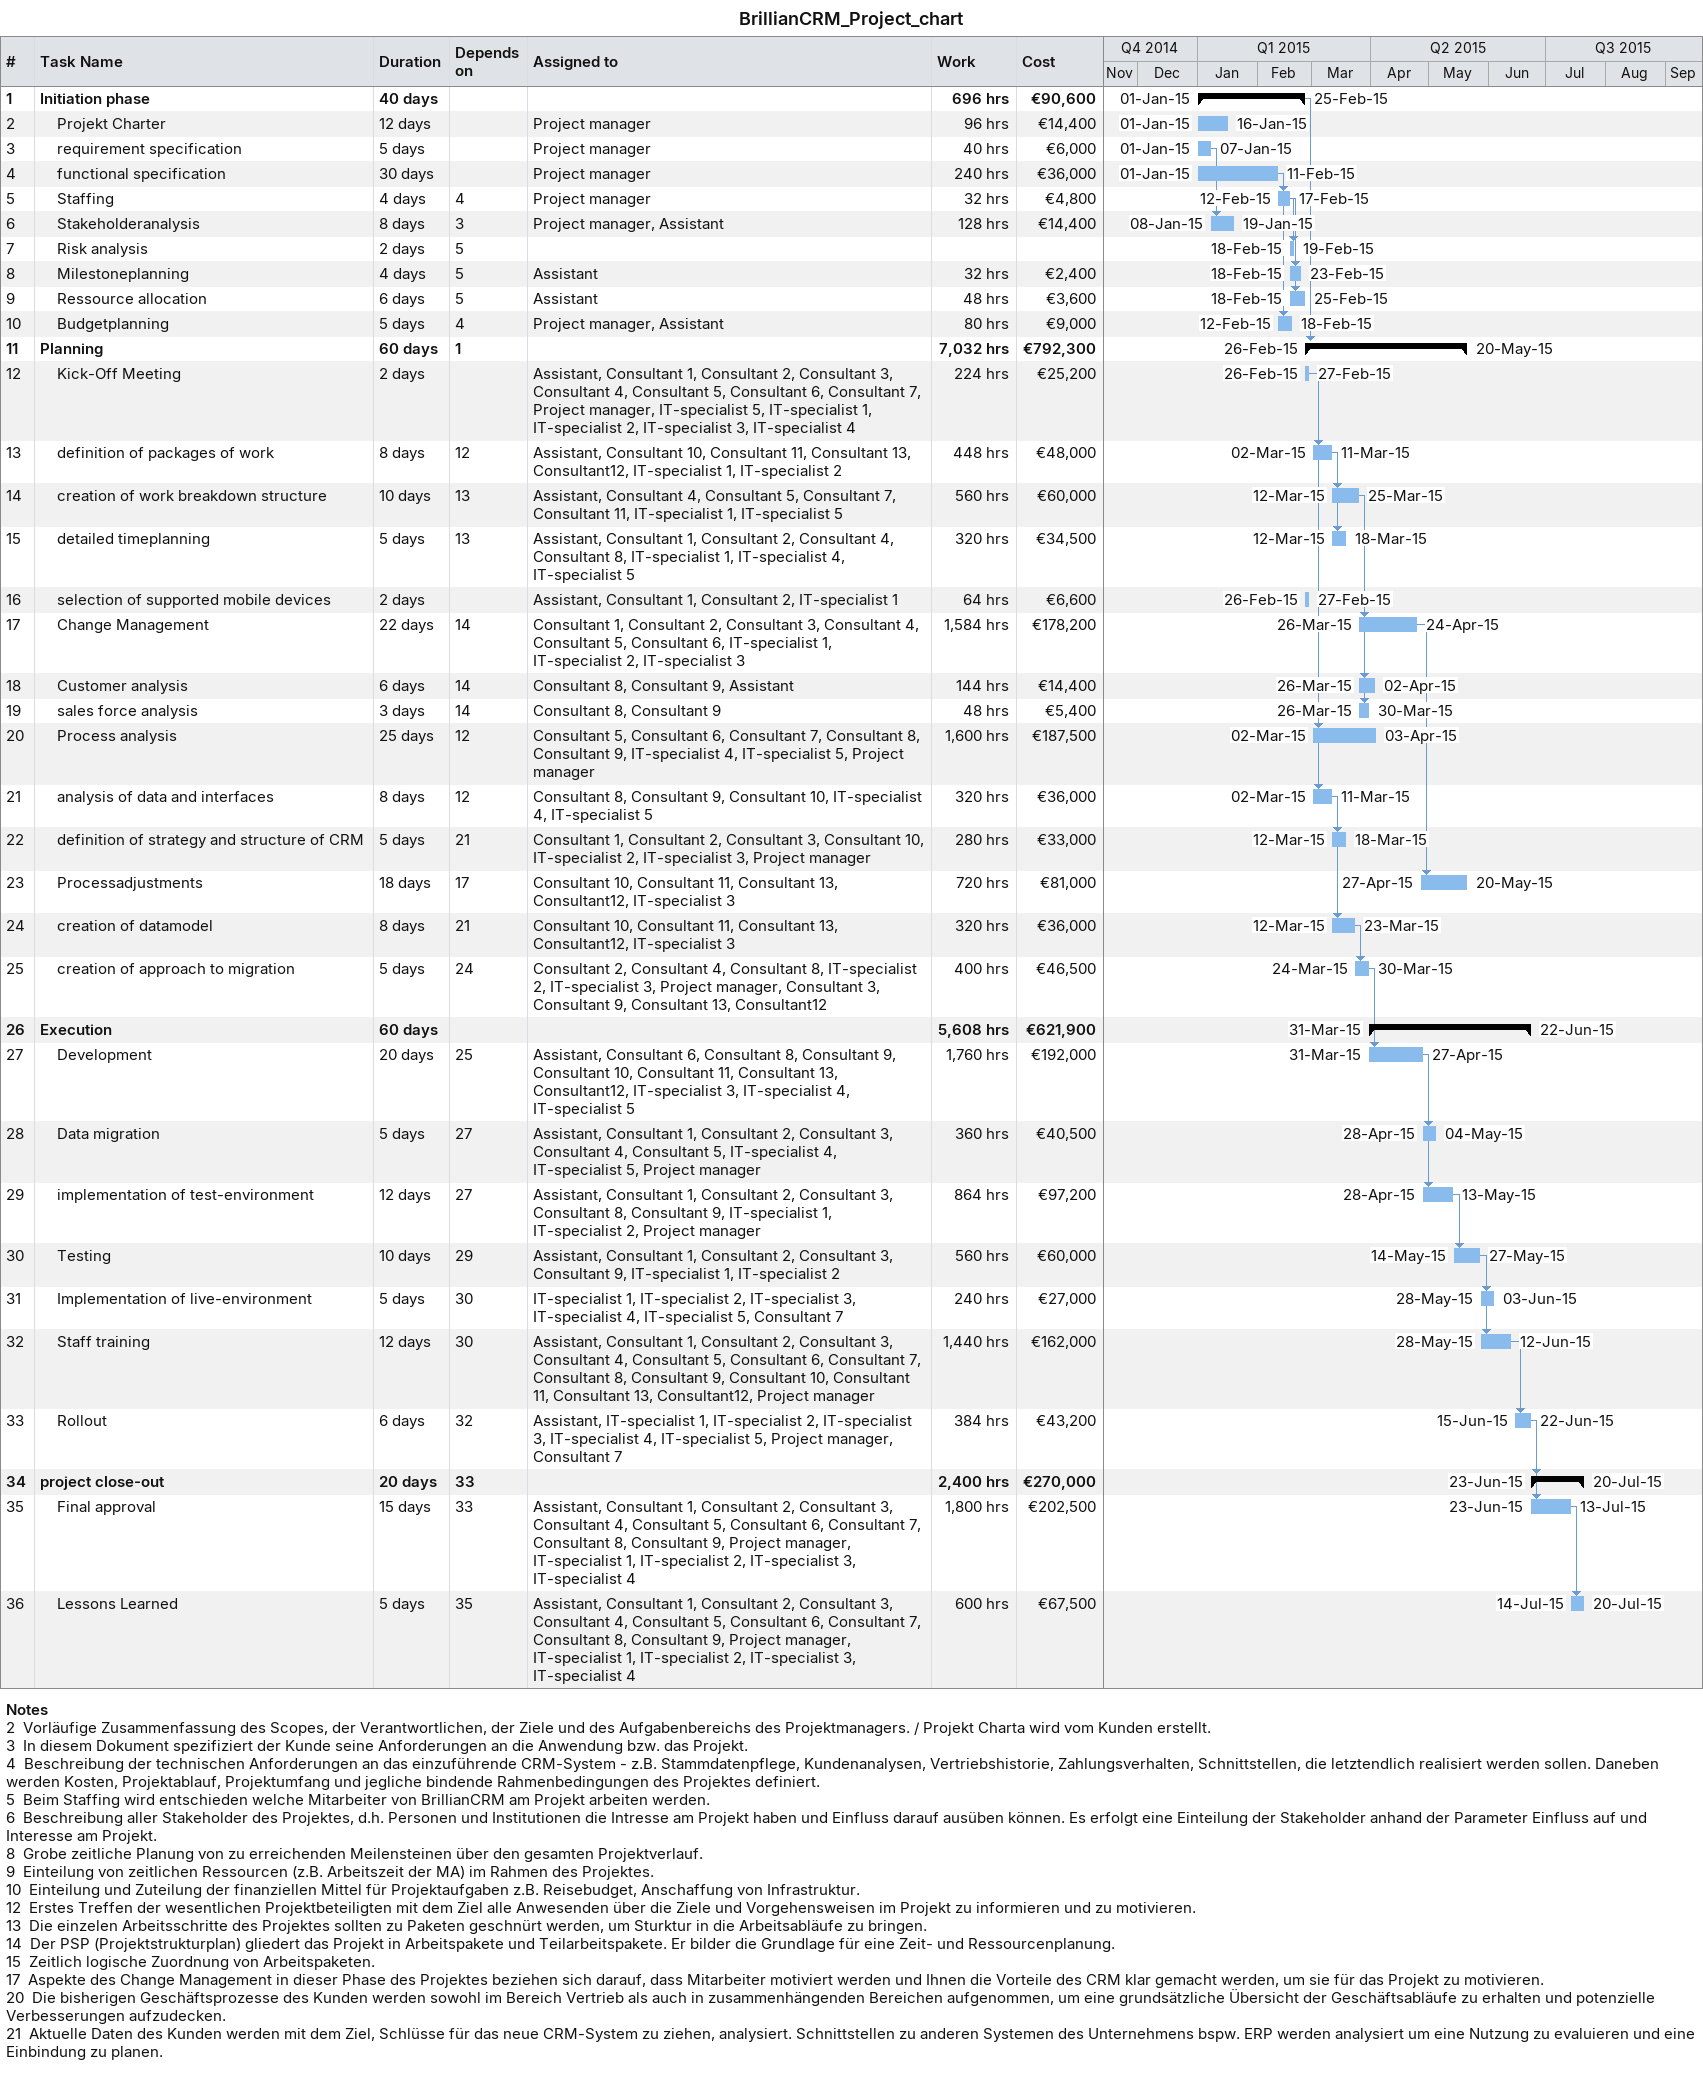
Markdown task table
BrillianCRM_Project_chart

| ID | Level | Task | Duration | Start | Finish | Predecessors | Resources | Work (h) | Cost (€) |
|---|---|---|---|---|---|---|---|---|---|
| 1 | 1 | **Initiation phase** | 40d | 2015-01-01 | 2015-02-25 |  |  | 696 | 90600 |
| 2 | 2 | Projekt Charter | 12d | 2015-01-01 | 2015-01-16 |  | Project manager | 96 | 14400 |
| 3 | 2 | requirement specification | 5d | 2015-01-01 | 2015-01-07 |  | Project manager | 40 | 6000 |
| 4 | 2 | functional specification | 30d | 2015-01-01 | 2015-02-11 |  | Project manager | 240 | 36000 |
| 5 | 2 | Staffing | 4d | 2015-02-12 | 2015-02-17 | 4 | Project manager | 32 | 4800 |
| 6 | 2 | Stakeholderanalysis | 8d | 2015-01-08 | 2015-01-19 | 3 | Project manager, Assistant | 128 | 14400 |
| 7 | 2 | Risk analysis | 2d | 2015-02-18 | 2015-02-19 | 5 |  |  |  |
| 8 | 2 | Milestoneplanning | 4d | 2015-02-18 | 2015-02-23 | 5 | Assistant | 32 | 2400 |
| 9 | 2 | Ressource allocation | 6d | 2015-02-18 | 2015-02-25 | 5 | Assistant | 48 | 3600 |
| 10 | 2 | Budgetplanning | 5d | 2015-02-12 | 2015-02-18 | 4 | Project manager, Assistant | 80 | 9000 |
| 11 | 1 | **Planning** | 60d | 2015-02-26 | 2015-05-20 | 1 |  | 7032 | 792300 |
| 12 | 2 | Kick-Off Meeting | 2d | 2015-02-26 | 2015-02-27 |  | Assistant, Consultant 1, Consultant 2, Consultant 3, Consultant 4, Consultant 5, Consultant 6, Consultant 7, Project manager, IT-specialist 5, IT-specialist 1, IT-specialist 2, IT-specialist 3, IT-specialist 4 | 224 | 25200 |
| 13 | 2 | definition of packages of work | 8d | 2015-03-02 | 2015-03-11 | 12 | Assistant, Consultant 10, Consultant 11, Consultant 13, Consultant12, IT-specialist 1, IT-specialist 2 | 448 | 48000 |
| 14 | 2 | creation of work breakdown structure | 10d | 2015-03-12 | 2015-03-25 | 13 | Assistant, Consultant 4, Consultant 5, Consultant 7, Consultant 11, IT-specialist 1, IT-specialist 5 | 560 | 60000 |
| 15 | 2 | detailed timeplanning | 5d | 2015-03-12 | 2015-03-18 | 13 | Assistant, Consultant 1, Consultant 2, Consultant 4, Consultant 8, IT-specialist 1, IT-specialist 4, IT-specialist 5 | 320 | 34500 |
| 16 | 2 | selection of supported mobile devices | 2d | 2015-02-26 | 2015-02-27 |  | Assistant, Consultant 1, Consultant 2, IT-specialist 1 | 64 | 6600 |
| 17 | 2 | Change Management | 22d | 2015-03-26 | 2015-04-24 | 14 | Consultant 1, Consultant 2, Consultant 3, Consultant 4, Consultant 5, Consultant 6, IT-specialist 1, IT-specialist 2, IT-specialist 3 | 1584 | 178200 |
| 18 | 2 | Customer analysis | 6d | 2015-03-26 | 2015-04-02 | 14 | Consultant 8, Consultant 9, Assistant | 144 | 14400 |
| 19 | 2 | sales force analysis | 3d | 2015-03-26 | 2015-03-30 | 14 | Consultant 8, Consultant 9 | 48 | 5400 |
| 20 | 2 | Process analysis | 25d | 2015-03-02 | 2015-04-03 | 12 | Consultant 5, Consultant 6, Consultant 7, Consultant 8, Consultant 9, IT-specialist 4, IT-specialist 5, Project manager | 1600 | 187500 |
| 21 | 2 | analysis of data and interfaces | 8d | 2015-03-02 | 2015-03-11 | 12 | Consultant 8, Consultant 9, Consultant 10, IT-specialist 4, IT-specialist 5 | 320 | 36000 |
| 22 | 2 | definition of strategy and structure of CRM | 5d | 2015-03-12 | 2015-03-18 | 21 | Consultant 1, Consultant 2, Consultant 3, Consultant 10, IT-specialist 2, IT-specialist 3, Project manager | 280 | 33000 |
| 23 | 2 | Processadjustments | 18d | 2015-04-27 | 2015-05-20 | 17 | Consultant 10, Consultant 11, Consultant 13, Consultant12, IT-specialist 3 | 720 | 81000 |
| 24 | 2 | creation of datamodel | 8d | 2015-03-12 | 2015-03-23 | 21 | Consultant 10, Consultant 11, Consultant 13, Consultant12, IT-specialist 3 | 320 | 36000 |
| 25 | 2 | creation of approach to migration | 5d | 2015-03-24 | 2015-03-30 | 24 | Consultant 2, Consultant 4, Consultant 8, IT-specialist 2, IT-specialist 3, Project manager, Consultant 3, Consultant 9, Consultant 13, Consultant12 | 400 | 46500 |
| 26 | 1 | **Execution** | 60d | 2015-03-31 | 2015-06-22 |  |  | 5608 | 621900 |
| 27 | 2 | Development | 20d | 2015-03-31 | 2015-04-27 | 25 | Assistant, Consultant 6, Consultant 8, Consultant 9, Consultant 10, Consultant 11, Consultant 13, Consultant12, IT-specialist 3, IT-specialist 4, IT-specialist 5 | 1760 | 192000 |
| 28 | 2 | Data migration | 5d | 2015-04-28 | 2015-05-04 | 27 | Assistant, Consultant 1, Consultant 2, Consultant 3, Consultant 4, Consultant 5, IT-specialist 4, IT-specialist 5, Project manager | 360 | 40500 |
| 29 | 2 | implementation of test-environment | 12d | 2015-04-28 | 2015-05-13 | 27 | Assistant, Consultant 1, Consultant 2, Consultant 3, Consultant 8, Consultant 9, IT-specialist 1, IT-specialist 2, Project manager | 864 | 97200 |
| 30 | 2 | Testing | 10d | 2015-05-14 | 2015-05-27 | 29 | Assistant, Consultant 1, Consultant 2, Consultant 3, Consultant 9, IT-specialist 1, IT-specialist 2 | 560 | 60000 |
| 31 | 2 | Implementation of live-environment | 5d | 2015-05-28 | 2015-06-03 | 30 | IT-specialist 1, IT-specialist 2, IT-specialist 3, IT-specialist 4, IT-specialist 5, Consultant 7 | 240 | 27000 |
| 32 | 2 | Staff training | 12d | 2015-05-28 | 2015-06-12 | 30 | Assistant, Consultant 1, Consultant 2, Consultant 3, Consultant 4, Consultant 5, Consultant 6, Consultant 7, Consultant 8, Consultant 9, Consultant 10, Consultant 11, Consultant 13, Consultant12, Project manager | 1440 | 162000 |
| 33 | 2 | Rollout | 6d | 2015-06-15 | 2015-06-22 | 32 | Assistant, IT-specialist 1, IT-specialist 2, IT-specialist 3, IT-specialist 4, IT-specialist 5, Project manager, Consultant 7 | 384 | 43200 |
| 34 | 1 | **project close-out** | 20d | 2015-06-23 | 2015-07-20 | 33 |  | 2400 | 270000 |
| 35 | 2 | Final approval | 15d | 2015-06-23 | 2015-07-13 | 33 | Assistant, Consultant 1, Consultant 2, Consultant 3, Consultant 4, Consultant 5, Consultant 6, Consultant 7, Consultant 8, Consultant 9, Project manager, IT-specialist 1, IT-specialist 2, IT-specialist 3, IT-specialist 4 | 1800 | 202500 |
| 36 | 2 | Lessons Learned | 5d | 2015-07-14 | 2015-07-20 | 35 | Assistant, Consultant 1, Consultant 2, Consultant 3, Consultant 4, Consultant 5, Consultant 6, Consultant 7, Consultant 8, Consultant 9, Project manager, IT-specialist 1, IT-specialist 2, IT-specialist 3, IT-specialist 4 | 600 | 67500 |

Notes
- 2: Vorläufige Zusammenfassung des Scopes, der Verantwortlichen, der Ziele und des Aufgabenbereichs des Projektmanagers. / Projekt Charta wird vom Kunden erstellt.
- 3: In diesem Dokument spezifiziert der Kunde seine Anforderungen an die Anwendung bzw. das Projekt.
- 4: Beschreibung der technischen Anforderungen an das einzuführende CRM-System - z.B. Stammdatenpflege, Kundenanalysen, Vertriebshistorie, Zahlungsverhalten, Schnittstellen, die letztendlich realisiert werden sollen. Daneben werden Kosten, Projektablauf, Projektumfang und jegliche bindende Rahmenbedingungen des Projektes definiert.
- 5: Beim Staffing wird entschieden welche Mitarbeiter von BrillianCRM am Projekt arbeiten werden.
- 6: Beschreibung aller Stakeholder des Projektes, d.h. Personen und Institutionen die Intresse am Projekt haben und Einfluss darauf ausüben können. Es erfolgt eine Einteilung der Stakeholder anhand der Parameter Einfluss auf und Interesse am Projekt.
- 8: Grobe zeitliche Planung von zu erreichenden Meilensteinen über den gesamten Projektverlauf.
- 9: Einteilung von zeitlichen Ressourcen (z.B. Arbeitszeit der MA) im Rahmen des Projektes.
- 10: Einteilung und Zuteilung der finanziellen Mittel für Projektaufgaben z.B. Reisebudget, Anschaffung von Infrastruktur.
- 12: Erstes Treffen der wesentlichen Projektbeteiligten mit dem Ziel alle Anwesenden über die Ziele und Vorgehensweisen im Projekt zu informieren und zu motivieren.
- 13: Die einzelen Arbeitsschritte des Projektes sollten zu Paketen geschnürt werden, um Sturktur in die Arbeitsabläufe zu bringen.
- 14: Der PSP (Projektstrukturplan) gliedert das Projekt in Arbeitspakete und Teilarbeitspakete. Er bilder die Grundlage für eine Zeit- und Ressourcenplanung.
- 15: Zeitlich logische Zuordnung von Arbeitspaketen.
- 17: Aspekte des Change Management in dieser Phase des Projektes beziehen sich darauf, dass Mitarbeiter motiviert werden und Ihnen die Vorteile des CRM klar gemacht werden, um sie für das Projekt zu motivieren.
- 20: Die bisherigen Geschäftsprozesse des Kunden werden sowohl im Bereich Vertrieb als auch in zusammenhängenden Bereichen aufgenommen, um eine grundsätzliche Übersicht der Geschäftsabläufe zu erhalten und potenzielle Verbesserungen aufzudecken.
- 21: Aktuelle Daten des Kunden werden mit dem Ziel, Schlüsse für das neue CRM-System zu ziehen, analysiert. Schnittstellen zu anderen Systemen des Unternehmens bspw. ERP werden analysiert um eine Nutzung zu evaluieren und eine Einbindung zu planen.
